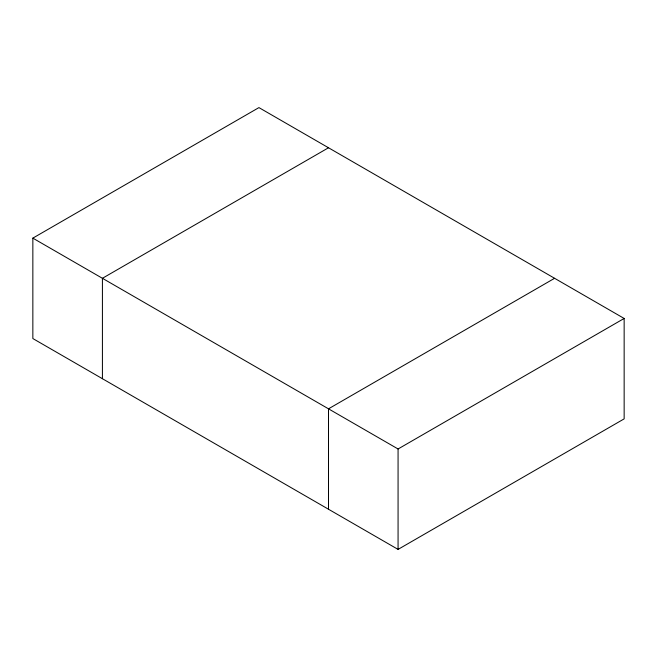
<?xml version="1.0" encoding="UTF-8"?>
<svg xmlns="http://www.w3.org/2000/svg" width="657" height="657" viewBox="0 0 657 657"><rect width="100%" height="100%" fill="white"/><g stroke="black" fill="none" stroke-linecap="round" stroke-linejoin="round"><path stroke-width="0.99" d="M32.85 238.13L258.932 107.6L624.15 318.456L624.15 418.87L398.068 549.4L32.85 338.544L32.85 238.13L398.068 448.986L624.15 318.456M328.5 147.768L102.418 278.297L102.418 378.703M554.582 278.297L328.5 408.826L328.5 509.232M398.068 448.986L398.068 549.4"/></g></svg>
